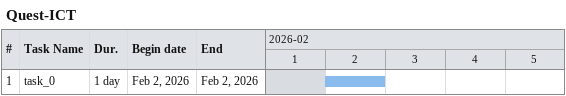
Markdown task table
Quest-ICT

| ID | Task | Duration | Start | Finish |
|---|---|---|---|---|
| 1 | task_0 | 1d | 2026-02-02 | 2026-02-02 |
